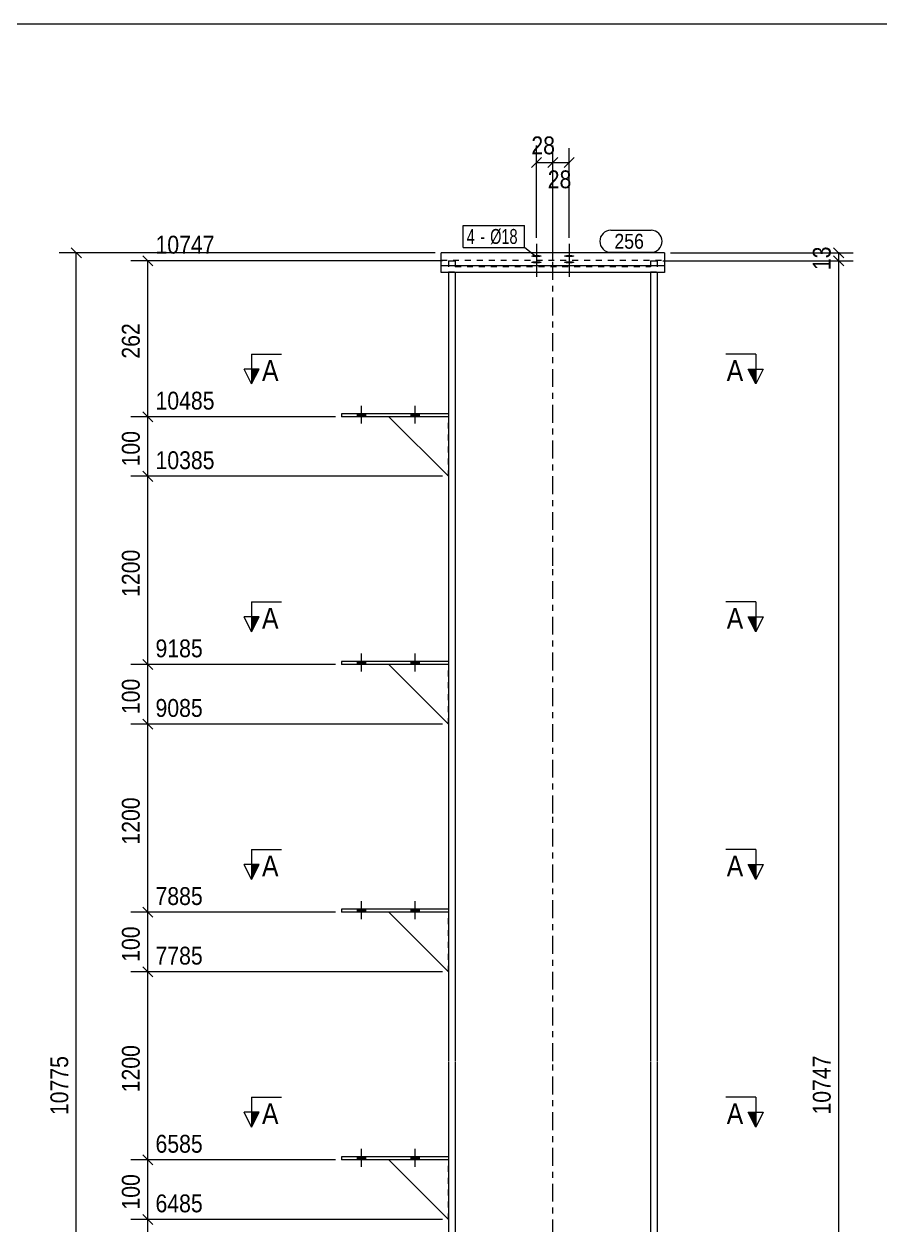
# Model space of a CAD drawing. Header units: millimetres. Extents: x 2 to 579, y 1 to 405.
# Drawn here: x 148.7 to 292.4, y 203.4 to 405 of the extents above; entities that cross this region are included whole.
import ezdxf

# ---------------------------------------------------------------- set-up
doc = ezdxf.new("R2010")
doc.units = ezdxf.units.MM
for name, pattern in [('XKITLINE00', [0]), ('XKITLINE01', [4, 1, -1, 1, -1]), ('XKITLINE03', [6, 3, -1, 1, -1])]:
    doc.linetypes.add(name, pattern=pattern)
for name, color, linetype, lineweight in [('Bolt', 3, 'Continuous', 0), ('BoltMark', 7, 'Continuous', 0), ('Dimensions', 7, 'Continuous', 0), ('DrawingSheet', 5, 'Continuous', 0), ('Part', 2, 'Continuous', 0), ('PartMark', 7, 'Continuous', 0), ('Section', 6, 'Continuous', 0)]:
    doc.layers.add(name, color=color, linetype=linetype, lineweight=lineweight)
doc.styles.add('ARIAL', font='ARIAL.TTF')
doc.styles.add('ARIAL_NARROW', font='ARIALN.TTF')

# ---------------------------------------------------------------- blocks, each defined once
blk = doc.blocks.new('*A2')
at = {"layer": 'Bolt'}
for points in [[(234.68, 365.88), (234.64, 365.88), (234.6, 365.88), (234.55, 365.88), (234.51, 365.88), (234.47, 365.88), (234.42, 365.89), (234.38, 365.89), (234.34, 365.89), (234.3, 365.9), (234.27, 365.9), (234.23, 365.91), (234.19, 365.91), (234.16, 365.92), (234.12, 365.92), (234.09, 365.93), (234.06, 365.93), (234.03, 365.94), (234.01, 365.95), (233.98, 365.95), (233.96, 365.96), (233.93, 365.97), (233.91, 365.98), (233.9, 365.99), (233.88, 365.99), (233.87, 366), (233.85, 366.01), (233.85, 366.02), (233.84, 366.03), (233.83, 366.04), (233.83, 366.04), (233.83, 366.05), (233.83, 366.06), (233.83, 366.07), (233.84, 366.08), (233.85, 366.09), (233.85, 366.1), (233.87, 366.11), (233.88, 366.11), (233.9, 366.12), (233.91, 366.13), (233.93, 366.14), (233.96, 366.14), (233.98, 366.15), (234.01, 366.16), (234.03, 366.17), (234.06, 366.17), (234.09, 366.18), (234.12, 366.19), (234.16, 366.19), (234.19, 366.2), (234.23, 366.2), (234.27, 366.21), (234.3, 366.21), (234.34, 366.21), (234.38, 366.22), (234.42, 366.22), (234.47, 366.22), (234.51, 366.23), (234.55, 366.23), (234.6, 366.23), (234.64, 366.23), (234.68, 366.23), (234.73, 366.23), (234.77, 366.23), (234.82, 366.23), (234.86, 366.23), (234.9, 366.23), (234.95, 366.23), (234.99, 366.22), (235.03, 366.22), (235.07, 366.22), (235.11, 366.21), (235.15, 366.21), (235.19, 366.21), (235.23, 366.2), (235.26, 366.2), (235.3, 366.19), (235.33, 366.19), (235.36, 366.18), (235.39, 366.17), (235.42, 366.17), (235.45, 366.16), (235.48, 366.15), (235.5, 366.14), (235.52, 366.14), (235.54, 366.13), (235.56, 366.12), (235.58, 366.11), (235.59, 366.11), (235.6, 366.1), (235.61, 366.09), (235.62, 366.08), (235.62, 366.07), (235.63, 366.06), (235.63, 366.05), (235.63, 366.04), (235.62, 366.04), (235.62, 366.03), (235.61, 366.02), (235.6, 366.01), (235.59, 366), (235.58, 365.99), (235.56, 365.99), (235.54, 365.98), (235.52, 365.97), (235.5, 365.96), (235.48, 365.95), (235.45, 365.95), (235.42, 365.94), (235.39, 365.93), (235.36, 365.93), (235.33, 365.92), (235.3, 365.92), (235.26, 365.91), (235.23, 365.91), (235.19, 365.9), (235.15, 365.9), (235.11, 365.89), (235.07, 365.89), (235.03, 365.89), (234.99, 365.88), (234.95, 365.88), (234.9, 365.88), (234.86, 365.88), (234.82, 365.88), (234.77, 365.88), (234.73, 365.88)], [(234.68, 364.82), (234.64, 364.82), (234.6, 364.83), (234.55, 364.83), (234.51, 364.83), (234.47, 364.83), (234.42, 364.83), (234.38, 364.84), (234.34, 364.84), (234.3, 364.84), (234.27, 364.85), (234.23, 364.85), (234.19, 364.86), (234.16, 364.86), (234.12, 364.87), (234.09, 364.88), (234.06, 364.88), (234.03, 364.89), (234.01, 364.9), (233.98, 364.9), (233.96, 364.91), (233.93, 364.92), (233.91, 364.93), (233.9, 364.94), (233.88, 364.94), (233.87, 364.95), (233.85, 364.96), (233.85, 364.97), (233.84, 364.98), (233.83, 364.99), (233.83, 365), (233.83, 365), (233.83, 365.01), (233.83, 365.02), (233.84, 365.03), (233.85, 365.04), (233.85, 365.05), (233.87, 365.06), (233.88, 365.07), (233.9, 365.07), (233.91, 365.08), (233.93, 365.09), (233.96, 365.1), (233.98, 365.11), (234.01, 365.11), (234.03, 365.12), (234.06, 365.13), (234.09, 365.13), (234.12, 365.14), (234.16, 365.14), (234.19, 365.15), (234.23, 365.16), (234.27, 365.16), (234.3, 365.16), (234.34, 365.17), (234.38, 365.17), (234.42, 365.18), (234.47, 365.18), (234.51, 365.18), (234.55, 365.18), (234.6, 365.18), (234.64, 365.19), (234.68, 365.19), (234.73, 365.19), (234.77, 365.19), (234.82, 365.19), (234.86, 365.18), (234.9, 365.18), (234.95, 365.18), (234.99, 365.18), (235.03, 365.18), (235.07, 365.17), (235.11, 365.17), (235.15, 365.16), (235.19, 365.16), (235.23, 365.16), (235.26, 365.15), (235.3, 365.14), (235.33, 365.14), (235.36, 365.13), (235.39, 365.13), (235.42, 365.12), (235.45, 365.11), (235.48, 365.11), (235.5, 365.1), (235.52, 365.09), (235.54, 365.08), (235.56, 365.07), (235.58, 365.07), (235.59, 365.06), (235.6, 365.05), (235.61, 365.04), (235.62, 365.03), (235.62, 365.02), (235.63, 365.01), (235.63, 365), (235.63, 365), (235.62, 364.99), (235.62, 364.98), (235.61, 364.97), (235.6, 364.96), (235.59, 364.95), (235.58, 364.94), (235.56, 364.94), (235.54, 364.93), (235.52, 364.92), (235.5, 364.91), (235.48, 364.9), (235.45, 364.9), (235.42, 364.89), (235.39, 364.88), (235.36, 364.88), (235.33, 364.87), (235.3, 364.86), (235.26, 364.86), (235.23, 364.85), (235.19, 364.85), (235.15, 364.84), (235.11, 364.84), (235.07, 364.84), (235.03, 364.83), (234.99, 364.83), (234.95, 364.83), (234.9, 364.83), (234.86, 364.83), (234.82, 364.82), (234.77, 364.82), (234.73, 364.82)], [(240.18, 365.88), (240.14, 365.88), (240.1, 365.88), (240.05, 365.88), (240.01, 365.88), (239.97, 365.88), (239.92, 365.89), (239.88, 365.89), (239.84, 365.89), (239.8, 365.9), (239.77, 365.9), (239.73, 365.91), (239.69, 365.91), (239.66, 365.92), (239.62, 365.92), (239.59, 365.93), (239.56, 365.93), (239.53, 365.94), (239.51, 365.95), (239.48, 365.95), (239.46, 365.96), (239.43, 365.97), (239.41, 365.98), (239.4, 365.99), (239.38, 365.99), (239.37, 366), (239.35, 366.01), (239.35, 366.02), (239.34, 366.03), (239.33, 366.04), (239.33, 366.04), (239.33, 366.05), (239.33, 366.06), (239.33, 366.07), (239.34, 366.08), (239.35, 366.09), (239.35, 366.1), (239.37, 366.11), (239.38, 366.11), (239.4, 366.12), (239.41, 366.13), (239.43, 366.14), (239.46, 366.14), (239.48, 366.15), (239.51, 366.16), (239.53, 366.17), (239.56, 366.17), (239.59, 366.18), (239.62, 366.19), (239.66, 366.19), (239.69, 366.2), (239.73, 366.2), (239.77, 366.21), (239.8, 366.21), (239.84, 366.21), (239.88, 366.22), (239.92, 366.22), (239.97, 366.22), (240.01, 366.23), (240.05, 366.23), (240.1, 366.23), (240.14, 366.23), (240.18, 366.23), (240.23, 366.23), (240.27, 366.23), (240.32, 366.23), (240.36, 366.23), (240.4, 366.23), (240.45, 366.23), (240.49, 366.22), (240.53, 366.22), (240.57, 366.22), (240.61, 366.21), (240.65, 366.21), (240.69, 366.21), (240.73, 366.2), (240.76, 366.2), (240.8, 366.19), (240.83, 366.19), (240.86, 366.18), (240.89, 366.17), (240.92, 366.17), (240.95, 366.16), (240.98, 366.15), (241, 366.14), (241.02, 366.14), (241.04, 366.13), (241.06, 366.12), (241.08, 366.11), (241.09, 366.11), (241.1, 366.1), (241.11, 366.09), (241.12, 366.08), (241.12, 366.07), (241.13, 366.06), (241.13, 366.05), (241.13, 366.04), (241.12, 366.04), (241.12, 366.03), (241.11, 366.02), (241.1, 366.01), (241.09, 366), (241.08, 365.99), (241.06, 365.99), (241.04, 365.98), (241.02, 365.97), (241, 365.96), (240.98, 365.95), (240.95, 365.95), (240.92, 365.94), (240.89, 365.93), (240.86, 365.93), (240.83, 365.92), (240.8, 365.92), (240.76, 365.91), (240.73, 365.91), (240.69, 365.9), (240.65, 365.9), (240.61, 365.89), (240.57, 365.89), (240.53, 365.89), (240.49, 365.88), (240.45, 365.88), (240.4, 365.88), (240.36, 365.88), (240.32, 365.88), (240.27, 365.88), (240.23, 365.88)], [(240.18, 364.82), (240.14, 364.82), (240.1, 364.83), (240.05, 364.83), (240.01, 364.83), (239.97, 364.83), (239.92, 364.83), (239.88, 364.84), (239.84, 364.84), (239.8, 364.84), (239.77, 364.85), (239.73, 364.85), (239.69, 364.86), (239.66, 364.86), (239.62, 364.87), (239.59, 364.88), (239.56, 364.88), (239.53, 364.89), (239.51, 364.9), (239.48, 364.9), (239.46, 364.91), (239.43, 364.92), (239.41, 364.93), (239.4, 364.94), (239.38, 364.94), (239.37, 364.95), (239.35, 364.96), (239.35, 364.97), (239.34, 364.98), (239.33, 364.99), (239.33, 365), (239.33, 365), (239.33, 365.01), (239.33, 365.02), (239.34, 365.03), (239.35, 365.04), (239.35, 365.05), (239.37, 365.06), (239.38, 365.07), (239.4, 365.07), (239.41, 365.08), (239.43, 365.09), (239.46, 365.1), (239.48, 365.11), (239.51, 365.11), (239.53, 365.12), (239.56, 365.13), (239.59, 365.13), (239.62, 365.14), (239.66, 365.14), (239.69, 365.15), (239.73, 365.16), (239.77, 365.16), (239.8, 365.16), (239.84, 365.17), (239.88, 365.17), (239.92, 365.18), (239.97, 365.18), (240.01, 365.18), (240.05, 365.18), (240.1, 365.18), (240.14, 365.19), (240.18, 365.19), (240.23, 365.19), (240.27, 365.19), (240.32, 365.19), (240.36, 365.18), (240.4, 365.18), (240.45, 365.18), (240.49, 365.18), (240.53, 365.18), (240.57, 365.17), (240.61, 365.17), (240.65, 365.16), (240.69, 365.16), (240.73, 365.16), (240.76, 365.15), (240.8, 365.14), (240.83, 365.14), (240.86, 365.13), (240.89, 365.13), (240.92, 365.12), (240.95, 365.11), (240.98, 365.11), (241, 365.1), (241.02, 365.09), (241.04, 365.08), (241.06, 365.07), (241.08, 365.07), (241.09, 365.06), (241.1, 365.05), (241.11, 365.04), (241.12, 365.03), (241.12, 365.02), (241.13, 365.01), (241.13, 365), (241.13, 365), (241.12, 364.99), (241.12, 364.98), (241.11, 364.97), (241.1, 364.96), (241.09, 364.95), (241.08, 364.94), (241.06, 364.94), (241.04, 364.93), (241.02, 364.92), (241, 364.91), (240.98, 364.9), (240.95, 364.9), (240.92, 364.89), (240.89, 364.88), (240.86, 364.88), (240.83, 364.87), (240.8, 364.86), (240.76, 364.86), (240.73, 364.85), (240.69, 364.85), (240.65, 364.84), (240.61, 364.84), (240.57, 364.84), (240.53, 364.83), (240.49, 364.83), (240.45, 364.83), (240.4, 364.83), (240.36, 364.83), (240.32, 364.82), (240.27, 364.82), (240.23, 364.82)]]:
    blk.add_hatch(color=3, dxfattribs=at).paths.add_polyline_path(points, flags=17)
at = {"layer": 'Bolt', "color": 3, "linetype": 'XKITLINE00', "lineweight": 0}
for p, q in [((234.73, 368.12), (234.73, 363.64)), ((234.73, 367.07), (234.73, 362.59)), ((240.23, 368.12), (240.23, 363.64)), ((240.23, 367.07), (240.23, 362.59))]:
    blk.add_line(p, q, dxfattribs=at)
blk = doc.blocks.new('*A6')
at = {"layer": 'Bolt'}
for points in [[(204.68, 214.34), (204.68, 214.84), (206.08, 214.84), (206.08, 214.34)], [(204.68, 214.34), (204.68, 214.84), (206.08, 214.84), (206.08, 214.34)], [(213.68, 214.34), (213.68, 214.84), (215.08, 214.84), (215.08, 214.34)], [(213.68, 214.34), (213.68, 214.84), (215.08, 214.84), (215.08, 214.34)]]:
    blk.add_hatch(color=3, dxfattribs=at).paths.add_polyline_path(points, flags=17)
at = {"layer": 'Bolt', "color": 3, "linetype": 'XKITLINE00', "lineweight": 0}
for p, q in [((205.38, 213.18), (205.38, 216.18)), ((205.38, 213.18), (205.38, 216.18)), ((214.38, 213.18), (214.38, 216.18)), ((214.38, 213.18), (214.38, 216.18)), ((204.68, 214.34), (204.68, 214.84)), ((204.68, 214.34), (204.68, 214.84)), ((206.08, 214.34), (206.08, 214.84)), ((206.08, 214.34), (206.08, 214.84)), ((213.68, 214.34), (213.68, 214.84)), ((213.68, 214.34), (213.68, 214.84)), ((215.08, 214.34), (215.08, 214.84)), ((215.08, 214.34), (215.08, 214.84))]:
    blk.add_line(p, q, dxfattribs=at)
blk = doc.blocks.new('*A7')
at = {"layer": 'Bolt'}
for points in [[(204.68, 255.92), (204.68, 256.42), (206.08, 256.42), (206.08, 255.92)], [(204.68, 255.92), (204.68, 256.42), (206.08, 256.42), (206.08, 255.92)], [(213.68, 255.92), (213.68, 256.42), (215.08, 256.42), (215.08, 255.92)], [(213.68, 255.92), (213.68, 256.42), (215.08, 256.42), (215.08, 255.92)]]:
    blk.add_hatch(color=3, dxfattribs=at).paths.add_polyline_path(points, flags=17)
at = {"layer": 'Bolt', "color": 3, "linetype": 'XKITLINE00', "lineweight": 0}
for p, q in [((204.68, 255.92), (204.68, 256.42)), ((204.68, 255.92), (204.68, 256.42)), ((205.38, 254.76), (205.38, 257.76)), ((205.38, 254.76), (205.38, 257.76)), ((206.08, 255.92), (206.08, 256.42)), ((206.08, 255.92), (206.08, 256.42)), ((213.68, 255.92), (213.68, 256.42)), ((213.68, 255.92), (213.68, 256.42)), ((214.38, 254.76), (214.38, 257.76)), ((214.38, 254.76), (214.38, 257.76)), ((215.08, 255.92), (215.08, 256.42)), ((215.08, 255.92), (215.08, 256.42))]:
    blk.add_line(p, q, dxfattribs=at)
blk = doc.blocks.new('*A8')
at = {"layer": 'Bolt'}
for points in [[(204.68, 297.5), (204.68, 298), (206.08, 298), (206.08, 297.5)], [(204.68, 297.5), (204.68, 298), (206.08, 298), (206.08, 297.5)], [(213.68, 297.5), (213.68, 298), (215.08, 298), (215.08, 297.5)], [(213.68, 297.5), (213.68, 298), (215.08, 298), (215.08, 297.5)]]:
    blk.add_hatch(color=3, dxfattribs=at).paths.add_polyline_path(points, flags=17)
at = {"layer": 'Bolt', "color": 3, "linetype": 'XKITLINE00', "lineweight": 0}
for p, q in [((205.38, 296.34), (205.38, 299.34)), ((205.38, 296.34), (205.38, 299.34)), ((214.38, 296.34), (214.38, 299.34)), ((214.38, 296.34), (214.38, 299.34)), ((204.68, 297.5), (204.68, 298)), ((204.68, 297.5), (204.68, 298)), ((206.08, 297.5), (206.08, 298)), ((206.08, 297.5), (206.08, 298)), ((213.68, 297.5), (213.68, 298)), ((213.68, 297.5), (213.68, 298)), ((215.08, 297.5), (215.08, 298)), ((215.08, 297.5), (215.08, 298))]:
    blk.add_line(p, q, dxfattribs=at)
blk = doc.blocks.new('*A9')
at = {"layer": 'Bolt'}
for points in [[(204.68, 339.08), (204.68, 339.58), (206.08, 339.58), (206.08, 339.08)], [(204.68, 339.08), (204.68, 339.58), (206.08, 339.58), (206.08, 339.08)], [(213.68, 339.08), (213.68, 339.58), (215.08, 339.58), (215.08, 339.08)], [(213.68, 339.08), (213.68, 339.58), (215.08, 339.58), (215.08, 339.08)]]:
    blk.add_hatch(color=3, dxfattribs=at).paths.add_polyline_path(points, flags=17)
at = {"layer": 'Bolt', "color": 3, "linetype": 'XKITLINE00', "lineweight": 0}
for p, q in [((205.38, 337.92), (205.38, 340.92)), ((205.38, 337.92), (205.38, 340.92)), ((214.38, 337.92), (214.38, 340.92)), ((214.38, 337.92), (214.38, 340.92)), ((204.68, 339.08), (204.68, 339.58)), ((204.68, 339.08), (204.68, 339.58)), ((206.08, 339.08), (206.08, 339.58)), ((206.08, 339.08), (206.08, 339.58)), ((213.68, 339.08), (213.68, 339.58)), ((213.68, 339.08), (213.68, 339.58)), ((215.08, 339.08), (215.08, 339.58)), ((215.08, 339.08), (215.08, 339.58))]:
    blk.add_line(p, q, dxfattribs=at)
blk = doc.blocks.new('*A10')
at = {"layer": 'Part', "color": 7, "linetype": 'XKITLINE03', "lineweight": 0}
for p, q in [((237.48, 314.08), (237.48, 374.34)), ((237.48, 272.5), (237.48, 313.98)), ((237.48, 230.92), (237.48, 272.4)), ((237.48, 189.34), (237.48, 230.82))]:
    blk.add_line(p, q, dxfattribs=at)
at = {"layer": 'Part', "color": 7, "linetype": 'XKITLINE01', "lineweight": 0}
for p, q in [((219.98, 365.26), (219.98, 363.29)), ((219.98, 365.26), (221.08, 365.26)), ((221.08, 365.26), (221.08, 363.29)), ((253.88, 365.26), (253.88, 363.29)), ((253.88, 365.26), (254.98, 365.26)), ((254.98, 365.26), (254.98, 363.29)), ((219.98, 363.41), (221.08, 363.41)), ((221.08, 364.37), (253.88, 364.37)), ((221.08, 364.3), (253.88, 364.3)), ((253.88, 363.41), (254.98, 363.41))]:
    blk.add_line(p, q, dxfattribs=at)
at = {"layer": 'Part', "color": 2, "linetype": 'XKITLINE00', "lineweight": 0}
for p, q in [((219.98, 363.29), (219.98, 314.08)), ((221.08, 363.29), (221.08, 314.08)), ((253.88, 363.29), (253.88, 314.08)), ((254.98, 363.29), (254.98, 314.08)), ((219.98, 313.98), (219.98, 272.5)), ((221.08, 313.98), (221.08, 272.5)), ((253.88, 313.98), (253.88, 272.5)), ((254.98, 313.98), (254.98, 272.5)), ((219.98, 272.4), (219.98, 230.92)), ((221.08, 272.4), (221.08, 230.92)), ((253.88, 272.4), (253.88, 230.92)), ((254.98, 272.4), (254.98, 230.92)), ((219.98, 230.82), (219.98, 189.34)), ((221.08, 230.82), (221.08, 189.34)), ((253.88, 230.82), (253.88, 189.34)), ((254.98, 230.82), (254.98, 189.34))]:
    blk.add_line(p, q, dxfattribs=at)
blk = doc.blocks.new('*A11')
at = {"layer": 'Part', "color": 2, "linetype": 'XKITLINE00', "lineweight": 0}
for p, q in [((218.73, 363.29), (218.73, 366.58)), ((256.23, 366.58), (218.73, 366.58)), ((256.23, 366.58), (256.23, 363.29)), ((218.73, 364.48), (256.23, 364.48)), ((256.23, 363.29), (218.73, 363.29))]:
    blk.add_line(p, q, dxfattribs=at)
at = {"layer": 'Part', "color": 7, "linetype": 'XKITLINE01', "lineweight": 0}
blk.add_line((218.73, 365.38), (256.23, 365.38), dxfattribs=at)
blk = doc.blocks.new('*A17')
at = {"layer": 'Part', "color": 2, "linetype": 'XKITLINE00', "lineweight": 0}
for p, q in [((219.98, 214.84), (201.98, 214.84)), ((201.98, 214.84), (201.98, 214.34)), ((219.98, 214.34), (201.98, 214.34))]:
    blk.add_line(p, q, dxfattribs=at)
at = {"layer": 'Part', "color": 7, "linetype": 'XKITLINE01', "lineweight": 0}
blk.add_line((219.98, 214.84), (219.98, 214.34), dxfattribs=at)
blk = doc.blocks.new('*A18')
at = {"layer": 'Part', "color": 2, "linetype": 'XKITLINE00', "lineweight": 0}
blk.add_line((209.98, 214.34), (219.98, 204.34), dxfattribs=at)
at = {"layer": 'Part', "color": 7, "linetype": 'XKITLINE01', "lineweight": 0}
for p, q in [((219.98, 214.34), (209.98, 214.34)), ((219.98, 204.34), (219.98, 214.34))]:
    blk.add_line(p, q, dxfattribs=at)
blk = doc.blocks.new('*A19')
at = {"layer": 'Part', "color": 2, "linetype": 'XKITLINE00', "lineweight": 0}
for p, q in [((219.98, 256.42), (201.98, 256.42)), ((201.98, 256.42), (201.98, 255.92)), ((219.98, 255.92), (201.98, 255.92))]:
    blk.add_line(p, q, dxfattribs=at)
at = {"layer": 'Part', "color": 7, "linetype": 'XKITLINE01', "lineweight": 0}
blk.add_line((219.98, 256.42), (219.98, 255.92), dxfattribs=at)
blk = doc.blocks.new('*A20')
at = {"layer": 'Part', "color": 2, "linetype": 'XKITLINE00', "lineweight": 0}
blk.add_line((209.98, 255.92), (219.98, 245.92), dxfattribs=at)
at = {"layer": 'Part', "color": 7, "linetype": 'XKITLINE01', "lineweight": 0}
for p, q in [((219.98, 255.92), (209.98, 255.92)), ((219.98, 245.92), (219.98, 255.92))]:
    blk.add_line(p, q, dxfattribs=at)
blk = doc.blocks.new('*A21')
at = {"layer": 'Part', "color": 2, "linetype": 'XKITLINE00', "lineweight": 0}
for p, q in [((219.98, 298), (201.98, 298)), ((201.98, 298), (201.98, 297.5)), ((219.98, 297.5), (201.98, 297.5))]:
    blk.add_line(p, q, dxfattribs=at)
at = {"layer": 'Part', "color": 7, "linetype": 'XKITLINE01', "lineweight": 0}
blk.add_line((219.98, 298), (219.98, 297.5), dxfattribs=at)
blk = doc.blocks.new('*A22')
at = {"layer": 'Part', "color": 2, "linetype": 'XKITLINE00', "lineweight": 0}
blk.add_line((209.98, 297.5), (219.98, 287.5), dxfattribs=at)
at = {"layer": 'Part', "color": 7, "linetype": 'XKITLINE01', "lineweight": 0}
for p, q in [((219.98, 297.5), (209.98, 297.5)), ((219.98, 287.5), (219.98, 297.5))]:
    blk.add_line(p, q, dxfattribs=at)
blk = doc.blocks.new('*A23')
at = {"layer": 'Part', "color": 2, "linetype": 'XKITLINE00', "lineweight": 0}
for p, q in [((219.98, 339.58), (201.98, 339.58)), ((201.98, 339.58), (201.98, 339.08)), ((219.98, 339.08), (201.98, 339.08))]:
    blk.add_line(p, q, dxfattribs=at)
at = {"layer": 'Part', "color": 7, "linetype": 'XKITLINE01', "lineweight": 0}
blk.add_line((219.98, 339.58), (219.98, 339.08), dxfattribs=at)
blk = doc.blocks.new('*A24')
at = {"layer": 'Part', "color": 2, "linetype": 'XKITLINE00', "lineweight": 0}
blk.add_line((209.98, 339.08), (219.98, 329.08), dxfattribs=at)
at = {"layer": 'Part', "color": 7, "linetype": 'XKITLINE01', "lineweight": 0}
for p, q in [((219.98, 339.08), (209.98, 339.08)), ((219.98, 329.08), (219.98, 339.08))]:
    blk.add_line(p, q, dxfattribs=at)
blk = doc.blocks.new('*A52')
at = {"layer": 'DrawingSheet', "color": 5, "linetype": 'XKITLINE00', "lineweight": 0}
blk.add_line((579, 405), (5, 405), dxfattribs=at)
blk = doc.blocks.new('*A60')
at = {"layer": 'Dimensions', "color": 7, "linetype": 'XKITLINE00', "lineweight": 0}
for p, q in [((156.63, 367.43), (158.33, 365.73)), ((217.73, 366.58), (154.63, 366.58)), ((157.48, 88.28), (157.48, 366.58))]:
    blk.add_line(p, q, dxfattribs=at)
at = {"layer": 'Dimensions', "color": 3}
blk.add_point((157.48, 366.58), dxfattribs=at)
at = {"layer": 'Dimensions', "color": 3, "style": 'ARIAL', "width": 0.85}
blk.add_text('10775', height=3, rotation=90.0002, dxfattribs=at).set_placement((156.13, 221.86))
blk = doc.blocks.new('*A62')
at = {"layer": 'Dimensions', "color": 7, "linetype": 'XKITLINE00', "lineweight": 0}
for p, q in [((218.98, 204.34), (166.63, 204.34)), ((168.63, 205.18), (170.33, 203.49)), ((169.48, 172.76), (169.48, 204.34)), ((168.63, 173.6), (170.33, 171.91)), ((200.98, 172.76), (166.63, 172.76))]:
    blk.add_line(p, q, dxfattribs=at)
at = {"layer": 'Dimensions', "color": 3}
for p in [(169.48, 204.34), (169.48, 172.76)]:
    blk.add_point(p, dxfattribs=at)
at = {"layer": 'Dimensions', "color": 3, "style": 'ARIAL', "width": 0.85}
blk.add_text('6485', height=3, dxfattribs=at).set_placement((170.78, 205.54))
blk.add_text('1200', height=3, rotation=90.0002, dxfattribs=at).set_placement((168.13, 184.1))
blk = doc.blocks.new('*A63')
at = {"layer": 'Dimensions', "color": 7, "linetype": 'XKITLINE00', "lineweight": 0}
for p, q in [((200.98, 214.34), (166.63, 214.34)), ((168.63, 215.18), (170.33, 213.49)), ((169.48, 204.34), (169.48, 214.34)), ((218.98, 204.34), (166.63, 204.34)), ((168.63, 205.18), (170.33, 203.49))]:
    blk.add_line(p, q, dxfattribs=at)
at = {"layer": 'Dimensions', "color": 3}
for p in [(169.48, 214.34), (169.48, 204.34)]:
    blk.add_point(p, dxfattribs=at)
at = {"layer": 'Dimensions', "color": 3, "style": 'ARIAL', "width": 0.85}
blk.add_text('6585', height=3, dxfattribs=at).set_placement((170.78, 215.54))
blk.add_text('100', height=3, rotation=90.0002, dxfattribs=at).set_placement((168.13, 206))
blk = doc.blocks.new('*A64')
at = {"layer": 'Dimensions', "color": 7, "linetype": 'XKITLINE00', "lineweight": 0}
for p, q in [((168.63, 246.76), (170.33, 245.07)), ((218.98, 245.92), (166.63, 245.92)), ((169.48, 214.34), (169.48, 245.92)), ((200.98, 214.34), (166.63, 214.34)), ((168.63, 215.18), (170.33, 213.49))]:
    blk.add_line(p, q, dxfattribs=at)
at = {"layer": 'Dimensions', "color": 3}
for p in [(169.48, 245.92), (169.48, 214.34)]:
    blk.add_point(p, dxfattribs=at)
at = {"layer": 'Dimensions', "color": 3, "style": 'ARIAL', "width": 0.85}
blk.add_text('7785', height=3, dxfattribs=at).set_placement((170.78, 247.12))
blk.add_text('1200', height=3, rotation=90.0002, dxfattribs=at).set_placement((168.13, 225.68))
blk = doc.blocks.new('*A65')
at = {"layer": 'Dimensions', "color": 7, "linetype": 'XKITLINE00', "lineweight": 0}
for p, q in [((168.63, 256.76), (170.33, 255.07)), ((200.98, 255.92), (166.63, 255.92)), ((169.48, 245.92), (169.48, 255.92)), ((168.63, 246.76), (170.33, 245.07)), ((218.98, 245.92), (166.63, 245.92))]:
    blk.add_line(p, q, dxfattribs=at)
at = {"layer": 'Dimensions', "color": 3}
for p in [(169.48, 255.92), (169.48, 245.92)]:
    blk.add_point(p, dxfattribs=at)
at = {"layer": 'Dimensions', "color": 3, "style": 'ARIAL', "width": 0.85}
blk.add_text('7885', height=3, dxfattribs=at).set_placement((170.78, 257.12))
blk.add_text('100', height=3, rotation=90.0002, dxfattribs=at).set_placement((168.13, 247.58))
blk = doc.blocks.new('*A66')
at = {"layer": 'Dimensions', "color": 7, "linetype": 'XKITLINE00', "lineweight": 0}
for p, q in [((168.63, 288.34), (170.33, 286.65)), ((218.98, 287.5), (166.63, 287.5)), ((169.48, 255.92), (169.48, 287.5)), ((168.63, 256.76), (170.33, 255.07)), ((200.98, 255.92), (166.63, 255.92))]:
    blk.add_line(p, q, dxfattribs=at)
at = {"layer": 'Dimensions', "color": 3}
for p in [(169.48, 287.5), (169.48, 255.92)]:
    blk.add_point(p, dxfattribs=at)
at = {"layer": 'Dimensions', "color": 3, "style": 'ARIAL', "width": 0.85}
blk.add_text('9085', height=3, dxfattribs=at).set_placement((170.78, 288.7))
blk.add_text('1200', height=3, rotation=90.0002, dxfattribs=at).set_placement((168.13, 267.26))
blk = doc.blocks.new('*A67')
at = {"layer": 'Dimensions', "color": 7, "linetype": 'XKITLINE00', "lineweight": 0}
for p, q in [((200.98, 297.5), (166.63, 297.5)), ((168.63, 298.34), (170.33, 296.65)), ((169.48, 287.5), (169.48, 297.5)), ((168.63, 288.34), (170.33, 286.65)), ((218.98, 287.5), (166.63, 287.5))]:
    blk.add_line(p, q, dxfattribs=at)
at = {"layer": 'Dimensions', "color": 3}
for p in [(169.48, 297.5), (169.48, 287.5)]:
    blk.add_point(p, dxfattribs=at)
at = {"layer": 'Dimensions', "color": 3, "style": 'ARIAL', "width": 0.85}
blk.add_text('9185', height=3, dxfattribs=at).set_placement((170.78, 298.7))
blk.add_text('100', height=3, rotation=90.0002, dxfattribs=at).set_placement((168.13, 289.16))
blk = doc.blocks.new('*A68')
at = {"layer": 'Dimensions', "color": 7, "linetype": 'XKITLINE00', "lineweight": 0}
for p, q in [((218.98, 329.08), (166.63, 329.08)), ((168.63, 329.92), (170.33, 328.23)), ((169.48, 297.5), (169.48, 329.08)), ((200.98, 297.5), (166.63, 297.5)), ((168.63, 298.34), (170.33, 296.65))]:
    blk.add_line(p, q, dxfattribs=at)
at = {"layer": 'Dimensions', "color": 3}
for p in [(169.48, 329.08), (169.48, 297.5)]:
    blk.add_point(p, dxfattribs=at)
at = {"layer": 'Dimensions', "color": 3, "style": 'ARIAL', "width": 0.85}
blk.add_text('10385', height=3, dxfattribs=at).set_placement((170.78, 330.28))
blk.add_text('1200', height=3, rotation=90.0002, dxfattribs=at).set_placement((168.13, 308.84))
blk = doc.blocks.new('*A69')
at = {"layer": 'Dimensions', "color": 7, "linetype": 'XKITLINE00', "lineweight": 0}
for p, q in [((200.98, 339.08), (166.63, 339.08)), ((168.63, 339.92), (170.33, 338.23)), ((169.48, 329.08), (169.48, 339.08)), ((218.98, 329.08), (166.63, 329.08)), ((168.63, 329.92), (170.33, 328.23))]:
    blk.add_line(p, q, dxfattribs=at)
at = {"layer": 'Dimensions', "color": 3}
for p in [(169.48, 339.08), (169.48, 329.08)]:
    blk.add_point(p, dxfattribs=at)
at = {"layer": 'Dimensions', "color": 3, "style": 'ARIAL', "width": 0.85}
blk.add_text('10485', height=3, dxfattribs=at).set_placement((170.78, 340.28))
blk.add_text('100', height=3, rotation=90.0002, dxfattribs=at).set_placement((168.13, 330.74))
blk = doc.blocks.new('*A70')
at = {"layer": 'Dimensions', "color": 7, "linetype": 'XKITLINE00', "lineweight": 0}
for p, q in [((218.98, 365.26), (166.63, 365.26)), ((168.63, 366.11), (170.33, 364.41)), ((169.48, 339.08), (169.48, 365.26)), ((200.98, 339.08), (166.63, 339.08)), ((168.63, 339.92), (170.33, 338.23))]:
    blk.add_line(p, q, dxfattribs=at)
at = {"layer": 'Dimensions', "color": 3}
for p in [(169.48, 365.26), (169.48, 339.08)]:
    blk.add_point(p, dxfattribs=at)
at = {"layer": 'Dimensions', "color": 3, "style": 'ARIAL', "width": 0.85}
blk.add_text('10747', height=3, dxfattribs=at).set_placement((170.78, 366.46))
blk.add_text('262', height=3, rotation=90.0002, dxfattribs=at).set_placement((168.13, 348.83))
blk = doc.blocks.new('*A73')
at = {"layer": 'Dimensions', "color": 7, "linetype": 'XKITLINE00', "lineweight": 0}
for p, q in [((234.73, 369.12), (234.73, 384.63)), ((237.48, 365.37), (237.48, 384.63)), ((235.58, 382.62), (233.88, 380.93)), ((234.73, 381.78), (237.48, 381.78)), ((238.33, 382.62), (236.63, 380.93))]:
    blk.add_line(p, q, dxfattribs=at)
at = {"layer": 'Dimensions', "color": 3}
for p in [(234.73, 381.78), (237.48, 381.78)]:
    blk.add_point(p, dxfattribs=at)
at = {"layer": 'Dimensions', "color": 3, "style": 'ARIAL', "width": 0.85}
blk.add_text('28', height=3, dxfattribs=at).set_placement((233.88, 383.13))
blk = doc.blocks.new('*A74')
at = {"layer": 'Dimensions', "color": 7, "linetype": 'XKITLINE00', "lineweight": 0}
for p, q in [((237.48, 365.37), (237.48, 384.18)), ((240.23, 369.12), (240.23, 384.18)), ((238.33, 382.62), (236.63, 380.93)), ((237.48, 381.78), (240.23, 381.78)), ((241.08, 382.62), (239.38, 380.93))]:
    blk.add_line(p, q, dxfattribs=at)
at = {"layer": 'Dimensions', "color": 3}
for p in [(237.48, 381.78), (240.23, 381.78)]:
    blk.add_point(p, dxfattribs=at)
at = {"layer": 'Dimensions', "color": 3, "style": 'ARIAL', "width": 0.85}
blk.add_text('28', height=3, dxfattribs=at).set_placement((236.63, 377.43))
blk = doc.blocks.new('*A75')
at = {"layer": 'BoltMark', "color": 7, "linetype": 'XKITLINE00', "lineweight": 0}
for p, q in [((222.43, 371.19), (232.73, 371.19)), ((222.43, 367.49), (222.43, 371.19)), ((232.73, 367.49), (232.73, 371.19)), ((222.43, 367.49), (232.73, 367.49)), ((234.73, 365.88), (232.73, 367.49))]:
    blk.add_line(p, q, dxfattribs=at)
at = {"layer": 'BoltMark', "color": 3, "style": 'ARIAL_NARROW', "width": 0.85}
for s, p in [('4', (223.03, 368.09)), ('-', (225.3, 368.09)), ('Ø18', (226.96, 368.09))]:
    blk.add_text(s, height=2.5, dxfattribs=at).set_placement(p)
blk = doc.blocks.new('*A77')
at = {"layer": 'PartMark', "color": 7, "linetype": 'XKITLINE00', "lineweight": 0}
for p, q in [((247.22, 370.38), (253.98, 370.38)), ((247.22, 366.68), (253.98, 366.68))]:
    blk.add_line(p, q, dxfattribs=at)
for centre, start, end in [((247.22, 368.53), 90, 270), ((253.98, 368.53), 270, 90)]:
    blk.add_arc(centre, 1.85, start, end, dxfattribs=at)
at = {"layer": 'PartMark', "color": 3, "style": 'ARIAL', "width": 0.85}
blk.add_text('256', height=2.5, dxfattribs=at).set_placement((247.82, 367.28))
blk = doc.blocks.new('*A81')
at = {"layer": 'Section'}
for points in [[(188.16, 222.34), (186.91, 219.84), (186.91, 222.34)], [(271.54, 222.34), (271.54, 219.84), (270.29, 222.34)]]:
    blk.add_hatch(color=3, dxfattribs=at).paths.add_polyline_path(points, flags=17)
at = {"layer": 'Section', "color": 1, "linetype": 'XKITLINE00', "lineweight": 0}
for p, q in [((186.91, 224.84), (191.91, 224.84)), ((186.91, 224.84), (186.91, 219.84)), ((271.54, 224.84), (266.54, 224.84)), ((271.54, 224.84), (271.54, 219.84))]:
    blk.add_line(p, q, dxfattribs=at)
at = {"layer": 'Section', "color": 3, "linetype": 'XKITLINE00', "lineweight": 0}
for p, q in [((186.91, 219.84), (185.66, 222.34)), ((188.16, 222.34), (185.66, 222.34)), ((186.91, 219.84), (188.16, 222.34)), ((270.29, 222.34), (272.79, 222.34)), ((271.54, 219.84), (270.29, 222.34)), ((272.79, 222.34), (271.54, 219.84))]:
    blk.add_line(p, q, dxfattribs=at)
at = {"layer": 'Section', "color": 7, "style": 'ARIAL', "width": 0.85}
for p in [(188.66, 220.34), (266.68, 220.34)]:
    blk.add_text('A', height=3.5, dxfattribs=at).set_placement(p)
blk = doc.blocks.new('*A82')
at = {"layer": 'Section'}
for points in [[(188.16, 305.5), (186.91, 303), (186.91, 305.5)], [(271.54, 305.5), (271.54, 303), (270.29, 305.5)]]:
    blk.add_hatch(color=3, dxfattribs=at).paths.add_polyline_path(points, flags=17)
at = {"layer": 'Section', "color": 1, "linetype": 'XKITLINE00', "lineweight": 0}
for p, q in [((186.91, 308), (191.91, 308)), ((186.91, 308), (186.91, 303)), ((271.54, 308), (266.54, 308)), ((271.54, 308), (271.54, 303))]:
    blk.add_line(p, q, dxfattribs=at)
at = {"layer": 'Section', "color": 3, "linetype": 'XKITLINE00', "lineweight": 0}
for p, q in [((186.91, 303), (185.66, 305.5)), ((188.16, 305.5), (185.66, 305.5)), ((186.91, 303), (188.16, 305.5)), ((270.29, 305.5), (272.79, 305.5)), ((271.54, 303), (270.29, 305.5)), ((272.79, 305.5), (271.54, 303))]:
    blk.add_line(p, q, dxfattribs=at)
at = {"layer": 'Section', "color": 7, "style": 'ARIAL', "width": 0.85}
for p in [(188.66, 303.5), (266.68, 303.5)]:
    blk.add_text('A', height=3.5, dxfattribs=at).set_placement(p)
blk = doc.blocks.new('*A85')
at = {"layer": 'Section'}
for points in [[(188.16, 347.08), (186.91, 344.58), (186.91, 347.08)], [(271.54, 347.08), (271.54, 344.58), (270.29, 347.08)]]:
    blk.add_hatch(color=3, dxfattribs=at).paths.add_polyline_path(points, flags=17)
at = {"layer": 'Section', "color": 1, "linetype": 'XKITLINE00', "lineweight": 0}
for p, q in [((186.91, 349.58), (191.91, 349.58)), ((186.91, 349.58), (186.91, 344.58)), ((271.54, 349.58), (266.54, 349.58)), ((271.54, 349.58), (271.54, 344.58))]:
    blk.add_line(p, q, dxfattribs=at)
at = {"layer": 'Section', "color": 3, "linetype": 'XKITLINE00', "lineweight": 0}
for p, q in [((186.91, 344.58), (185.66, 347.08)), ((188.16, 347.08), (185.66, 347.08)), ((186.91, 344.58), (188.16, 347.08)), ((270.29, 347.08), (272.79, 347.08)), ((271.54, 344.58), (270.29, 347.08)), ((272.79, 347.08), (271.54, 344.58))]:
    blk.add_line(p, q, dxfattribs=at)
at = {"layer": 'Section', "color": 7, "style": 'ARIAL', "width": 0.85}
for p in [(188.66, 345.08), (266.68, 345.08)]:
    blk.add_text('A', height=3.5, dxfattribs=at).set_placement(p)
blk = doc.blocks.new('*A86')
at = {"layer": 'Section'}
for points in [[(188.16, 263.92), (186.91, 261.42), (186.91, 263.92)], [(271.54, 263.92), (271.54, 261.42), (270.29, 263.92)]]:
    blk.add_hatch(color=3, dxfattribs=at).paths.add_polyline_path(points, flags=17)
at = {"layer": 'Section', "color": 1, "linetype": 'XKITLINE00', "lineweight": 0}
for p, q in [((186.91, 266.42), (191.91, 266.42)), ((186.91, 266.42), (186.91, 261.42)), ((271.54, 266.42), (266.54, 266.42)), ((271.54, 266.42), (271.54, 261.42))]:
    blk.add_line(p, q, dxfattribs=at)
at = {"layer": 'Section', "color": 3, "linetype": 'XKITLINE00', "lineweight": 0}
for p, q in [((186.91, 261.42), (185.66, 263.92)), ((188.16, 263.92), (185.66, 263.92)), ((186.91, 261.42), (188.16, 263.92)), ((270.29, 263.92), (272.79, 263.92)), ((271.54, 261.42), (270.29, 263.92)), ((272.79, 263.92), (271.54, 261.42))]:
    blk.add_line(p, q, dxfattribs=at)
at = {"layer": 'Section', "color": 7, "style": 'ARIAL', "width": 0.85}
for p in [(188.66, 261.92), (266.68, 261.92)]:
    blk.add_text('A', height=3.5, dxfattribs=at).set_placement(p)
blk = doc.blocks.new('*A88')
at = {"layer": 'Dimensions', "color": 7, "linetype": 'XKITLINE00', "lineweight": 0}
for p, q in [((255.98, 365.26), (287.88, 365.26)), ((284.63, 366.11), (286.33, 364.41)), ((285.48, 89.78), (285.48, 365.26))]:
    blk.add_line(p, q, dxfattribs=at)
at = {"layer": 'Dimensions', "color": 3}
blk.add_point((285.48, 365.26), dxfattribs=at)
at = {"layer": 'Dimensions', "color": 3, "style": 'ARIAL', "width": 0.85}
blk.add_text('10747', height=3, rotation=90.0002, dxfattribs=at).set_placement((284.13, 221.95))
blk = doc.blocks.new('*A89')
at = {"layer": 'Dimensions', "color": 7, "linetype": 'XKITLINE00', "lineweight": 0}
for p, q in [((284.63, 367.43), (286.33, 365.73)), ((255.98, 365.26), (287.88, 365.26)), ((257.23, 366.58), (287.88, 366.58)), ((284.63, 366.11), (286.33, 364.41)), ((285.48, 365.26), (285.48, 366.58))]:
    blk.add_line(p, q, dxfattribs=at)
at = {"layer": 'Dimensions', "color": 3}
for p in [(285.48, 366.58), (285.48, 365.26)]:
    blk.add_point(p, dxfattribs=at)
at = {"layer": 'Dimensions', "color": 3, "style": 'ARIAL', "width": 0.85}
blk.add_text('13', height=3, rotation=90.0002, dxfattribs=at).set_placement((284.13, 363.69))

msp = doc.modelspace()

# ---------------------------------------------------------------- block references
at = {"lineweight": 0}
for name in ['*A52', '*A73', '*A74', '*A75', '*A70', '*A77', '*A60', '*A2', '*A89', '*A11', '*A88', '*A85', '*A69', '*A9', '*A23', '*A24', '*A68', '*A82', '*A67', '*A8', '*A21', '*A22', '*A66', '*A86', '*A65', '*A19', '*A7', '*A20', '*A64', '*A81', '*A63', '*A6', '*A17', '*A18', '*A62']:
    msp.add_blockref(name, (0, 0), dxfattribs=at)
at = {"layer": 'Part', "lineweight": 0}
msp.add_blockref('*A10', (0, 0), dxfattribs=at)

doc.saveas('drawing.dxf')
